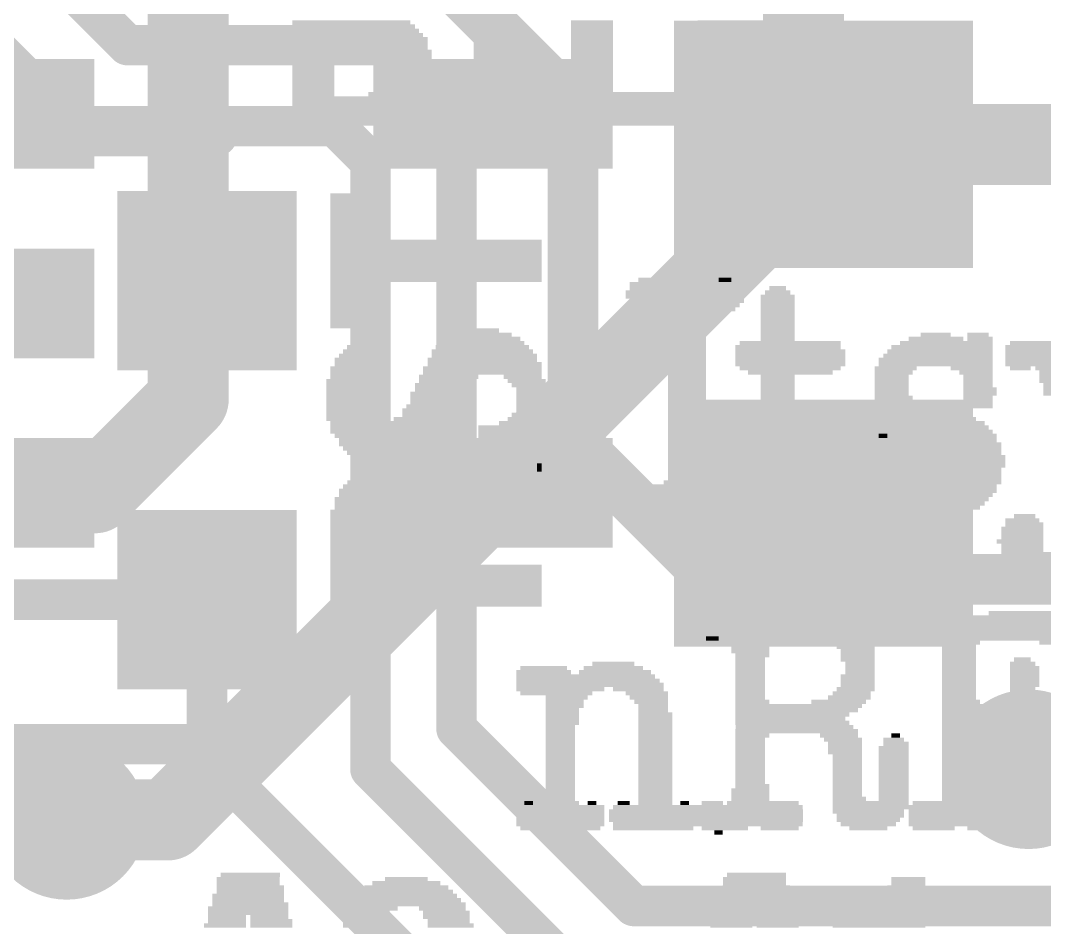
# Model space of a CAD drawing. Extents: x -6 to 40.4, y -4.9 to 21.7.
# Drawn here: x 10.06 to 15.19, y 3.14 to 7.69 of the extents above; entities that cross this region are included whole.
import ezdxf

# ---------------------------------------------------------------- set-up
doc = ezdxf.new("R2010")
doc.units = 0
for name, color, linetype in [('1', 12, 'CONTINUOUS'), ('16', 5, 'CONTINUOUS'), ('18', 110, 'CONTINUOUS'), ('200', 132, 'CONTINUOUS'), ('21', 40, 'CONTINUOUS')]:
    doc.layers.add(name, color=color, linetype=linetype)

# ---------------------------------------------------------------- blocks, each defined once
blk = doc.blocks.new('RECT')
blk.add_solid([(-0.5, -0.5), (0.5, -0.5), (-0.5, 0.5), (0.5, 0.5)])
blk = doc.blocks.new('ROUNDV')
at = {"const_width": 0.5}
blk.add_lwpolyline([(0, -0.25, 1), (0, 0.25, 1), (0, -0.25)], format="xyb", dxfattribs=at)

msp = doc.modelspace()

# ---------------------------------------------------------------- linework, layer by layer
at = {"layer": '1'}
for points, const_width in [([(10.3242, 7.1628), (9.2955, 8.1915)], 0.2032), ([(12.827, 7.2644), (12.0904, 8.001)], 0.254), ([(10.5918, 7.5692), (10.16, 8.001)], 0.2032), ([(11.8865, 7.5692), (10.5918, 7.5692)], 0.2032), ([(11.8865, 7.5692), (12.2428, 7.2129)], 0.2032), ([(12.827, 7.2644), (12.827, 5.588)], 0.254), ([(12.2428, 7.2129), (12.2428, 4.1402)], 0.2032), ([(11.6332, 7.1628), (10.3242, 7.1628)], 0.2032), ([(11.811, 6.985), (11.6332, 7.1628)], 0.2032), ([(11.811, 6.985), (11.811, 3.937)], 0.2032), ([(13.525, 4.89), (12.827, 5.588)], 0.254), ([(20.536, 4.89), (13.525, 4.89)], 0.254), ([(6.8908, 4.788), (10.9908, 4.788)], 0.2032), ([(10.9908, 4.788), (10.9908, 3.9952)], 0.2032), ([(13.1318, 3.2512), (12.2428, 4.1402)], 0.2032), ([(10.9908, 3.9952), (12.573, 2.413)], 0.2032), ([(11.811, 3.937), (12.9032, 2.8448)], 0.2032), ([(10.287, 3.683), (7.6454, 3.683)], 0.4064), ([(20.8823, 3.2512), (13.1318, 3.2512)], 0.2032)]:
    msp.add_lwpolyline(points, dxfattribs=dict(at, const_width=const_width))
for points, const_width in [([(10.5918, 7.62, 1), (10.5918, 7.5184)], 0.1016), ([(10.5559, 7.5333, 1), (10.6277, 7.6051)], 0.1016), ([(11.9224, 7.6051, 1), (11.8505, 7.5333)], 0.1016), ([(11.8865, 7.5184, 1), (11.8865, 7.62)], 0.1016), ([(12.8905, 7.2644, 1), (12.7635, 7.2644)], 0.127), ([(12.7821, 7.2195, 1), (12.8719, 7.3093)], 0.127), ([(12.2936, 7.2129, 1), (12.192, 7.2129)], 0.1016), ([(12.2069, 7.1769, 1), (12.2787, 7.2488)], 0.1016), ([(10.3242, 7.2136, 1), (10.3242, 7.112)], 0.1016), ([(10.2883, 7.1269, 1), (10.3601, 7.1987)], 0.1016), ([(11.6691, 7.1987, 1), (11.5973, 7.1269)], 0.1016), ([(11.6332, 7.112, 1), (11.6332, 7.2136)], 0.1016), ([(11.8618, 6.985, 1), (11.7602, 6.985)], 0.1016), ([(11.7751, 6.9491, 1), (11.8469, 7.0209)], 0.1016), ([(12.8719, 5.6329, 1), (12.7821, 5.5431)], 0.127), ([(12.7635, 5.588, 1), (12.8905, 5.588)], 0.127), ([(13.525, 4.9535, 1), (13.525, 4.8265)], 0.127), ([(13.4801, 4.8451, 1), (13.5699, 4.9349)], 0.127), ([(11.0416, 4.788, 1), (10.94, 4.788)], 0.1016), ([(10.9908, 4.7372, 1), (10.9908, 4.8388)], 0.1016), ([(12.2787, 4.1761, 1), (12.2069, 4.1043)], 0.1016), ([(12.192, 4.1402, 1), (12.2936, 4.1402)], 0.1016), ([(11.0267, 4.0311, 1), (10.9549, 3.9593)], 0.1016), ([(10.94, 3.9952, 1), (11.0416, 3.9952)], 0.1016), ([(11.8469, 3.9729, 1), (11.7751, 3.9011)], 0.1016), ([(11.7602, 3.937, 1), (11.8618, 3.937)], 0.1016), ([(10.287, 3.5814, 1), (10.287, 3.7846)], 0.2032), ([(13.1318, 3.302, 1), (13.1318, 3.2004)], 0.1016), ([(13.0959, 3.2153, 1), (13.1677, 3.2871)], 0.1016)]:
    msp.add_lwpolyline(points, format="xyb", dxfattribs=dict(at, const_width=const_width))
at = {"layer": '16'}
for points, const_width in [([(13.9827, 10.8585), (13.9827, 7.173)], 0.4064), ([(10.8966, 5.7912), (10.8966, 8.4497)], 0.4064), ([(14.0843, 7.0714), (13.9827, 7.173)], 0.254), ([(15.9385, 7.0714), (14.0843, 7.0714)], 0.4064), ([(14.0843, 7.0714), (14.0843, 6.9828)], 0.254), ([(14.0843, 6.9828), (12.4253, 5.3238)], 0.4064), ([(10.4292, 5.3238), (10.8966, 5.7912)], 0.4064), ([(9.8251, 5.3238), (10.4292, 5.3238)], 0.4064), ([(12.4218, 5.3098), (10.795, 3.683)], 0.4064), ([(12.4253, 5.3238), (12.4218, 5.3098)], 0.254), ([(10.795, 3.683), (10.287, 3.683)], 0.4064)]:
    msp.add_lwpolyline(points, dxfattribs=dict(at, const_width=const_width))
for points, const_width in [([(14.0276, 7.2179, 1), (13.9378, 7.1281)], 0.127), ([(13.8811, 7.173, 1), (14.0843, 7.173)], 0.2032), ([(14.0843, 7.173, 1), (14.0843, 6.9698)], 0.2032), ([(14.1478, 7.0714, 1), (14.0208, 7.0714)], 0.127), ([(14.1561, 6.911, 1), (14.0125, 7.0546)], 0.2032), ([(14.0394, 7.0265, 1), (14.1292, 7.1163)], 0.127), ([(14.0208, 6.9828, 1), (14.1478, 6.9828)], 0.127), ([(10.9684, 5.7194, 1), (10.8248, 5.863)], 0.2032), ([(10.795, 5.7912, 1), (10.9982, 5.7912)], 0.2032), ([(10.3574, 5.3956, 1), (10.501, 5.252)], 0.2032), ([(10.4292, 5.2222, 1), (10.4292, 5.4254)], 0.2032), ([(12.3535, 5.3956, 1), (12.4971, 5.252)], 0.2032), ([(12.4937, 5.238, 1), (12.35, 5.3817)], 0.2032), ([(12.4869, 5.3085, 1), (12.3637, 5.3391)], 0.127), ([(12.3602, 5.3251, 1), (12.4835, 5.2946)], 0.127), ([(10.287, 3.7846, 1), (10.287, 3.5814)], 0.2032), ([(10.7232, 3.7548, 1), (10.8668, 3.6112)], 0.2032), ([(10.795, 3.5814, 1), (10.795, 3.7846)], 0.2032)]:
    msp.add_lwpolyline(points, format="xyb", dxfattribs=dict(at, const_width=const_width))
at = {"layer": '21', "const_width": 0.2032}
for points in [[(6.8408, 7.1134), (11.0408, 7.1134)], [(11.0408, 4.0626), (6.8408, 4.0626)]]:
    msp.add_lwpolyline(points, dxfattribs=at)
at = {"layer": '21', "const_width": 0.1016}
for points in [[(11.0408, 7.0626, 1), (11.0408, 7.1642)], [(11.0408, 4.0118, 1), (11.0408, 4.1134)]]:
    msp.add_lwpolyline(points, format="xyb", dxfattribs=at)

# ---------------------------------------------------------------- block references
at = {"layer": '1', "xscale": 0.9, "yscale": 0.9}
for p in [(10.9908, 6.388), (10.9908, 4.788)]:
    msp.add_blockref('RECT', p, dxfattribs=at)
at = {"layer": '16', "rotation": 90}
for p, xscale, yscale in [((14.0843, 7.0714), 1.24, 1.5), ((9.8251, 7.2238), 0.55, 1.2), ((12.4253, 7.2238), 0.55, 1.2), ((9.8251, 6.2738), 0.55, 1.2), ((14.0843, 5.1714), 1.24, 1.5), ((9.8251, 5.3238), 0.55, 1.2), ((12.4253, 5.3238), 0.55, 1.2)]:
    msp.add_blockref('RECT', p, dxfattribs=dict(at, xscale=xscale, yscale=yscale))
at = {"layer": '18', "xscale": 0.8001, "yscale": 0.8001}
for p in [(15.113, 3.937), (15.113, 3.937), (10.287, 3.683), (10.287, 3.683)]:
    msp.add_blockref('ROUNDV', p, dxfattribs=at)
at = {"layer": '200'}
for p, xscale, yscale in [((11.7157, 7.6835), 0.5918, 0.0213), ((11.7272, 7.6623), 0.6147, 0.0211), ((12.4358, 7.6835), 0.2134, 0.0213), ((12.4358, 7.6623), 0.2134, 0.0211), ((12.9223, 7.6835), 0.2108, 0.0213), ((12.9223, 7.6623), 0.2108, 0.0211), ((13.7376, 7.6835), 0.5715, 0.0213), ((13.7376, 7.6623), 0.5715, 0.0211), ((11.7373, 7.6412), 0.635, 0.0211), ((11.5252, 7.62), 0.2108, 0.0213), ((11.5252, 7.5988), 0.2108, 0.0211), ((11.938, 7.62), 0.2743, 0.0213), ((11.971, 7.5988), 0.254, 0.0211), ((12.4358, 7.6412), 0.2134, 0.0211), ((12.4358, 7.62), 0.2134, 0.0213), ((12.4358, 7.5988), 0.2134, 0.0211), ((12.9223, 7.6412), 0.2108, 0.0211), ((12.9223, 7.62), 0.2108, 0.0213), ((12.9223, 7.5988), 0.2108, 0.0211), ((13.5572, 7.62), 0.2108, 0.0213), ((13.5572, 7.5988), 0.2108, 0.0211), ((13.7376, 7.6412), 0.5715, 0.0211), ((11.5252, 7.5777), 0.2108, 0.0211), ((11.5252, 7.5565), 0.2108, 0.0213), ((11.9812, 7.5777), 0.2337, 0.0211), ((11.9812, 7.5565), 0.2337, 0.0213), ((12.4358, 7.5777), 0.2134, 0.0211), ((12.4358, 7.5565), 0.2134, 0.0213), ((12.9223, 7.5777), 0.2108, 0.0211), ((12.9223, 7.5565), 0.2108, 0.0213), ((13.5572, 7.5777), 0.2108, 0.0211), ((13.5572, 7.5565), 0.2108, 0.0213), ((11.5252, 7.5353), 0.2108, 0.0211), ((11.5252, 7.5142), 0.2108, 0.0211), ((11.5252, 7.493), 0.2108, 0.0213), ((12.0015, 7.5353), 0.2337, 0.0211), ((12.0015, 7.5142), 0.2337, 0.0211), ((12.0015, 7.493), 0.2337, 0.0213), ((12.4358, 7.5353), 0.2134, 0.0211), ((12.4358, 7.5142), 0.2134, 0.0211), ((12.4358, 7.493), 0.2134, 0.0213), ((12.9223, 7.5353), 0.2108, 0.0211), ((12.9223, 7.5142), 0.2108, 0.0211), ((12.9223, 7.493), 0.2108, 0.0213), ((13.5572, 7.5353), 0.2108, 0.0211), ((13.5572, 7.5142), 0.2108, 0.0211), ((13.5572, 7.493), 0.2108, 0.0213), ((11.5252, 7.4718), 0.2108, 0.0211), ((11.5252, 7.4507), 0.2108, 0.0211), ((12.0015, 7.4718), 0.2337, 0.0211), ((12.0015, 7.4507), 0.2337, 0.0211), ((12.4358, 7.4718), 0.2134, 0.0211), ((12.4358, 7.4507), 0.2134, 0.0211), ((12.9223, 7.4718), 0.2108, 0.0211), ((12.9223, 7.4507), 0.2108, 0.0211), ((13.5572, 7.4718), 0.2108, 0.0211), ((13.5572, 7.4507), 0.2108, 0.0211), ((11.5252, 7.4295), 0.2108, 0.0213), ((11.5252, 7.4083), 0.2108, 0.0211), ((12.0015, 7.4295), 0.2337, 0.0213), ((12.0015, 7.4083), 0.2337, 0.0211), ((12.4358, 7.4295), 0.2134, 0.0213), ((12.4358, 7.4083), 0.2134, 0.0211), ((12.9223, 7.4295), 0.2108, 0.0213), ((12.9223, 7.4083), 0.2108, 0.0211), ((13.5572, 7.4295), 0.2108, 0.0213), ((13.5572, 7.4083), 0.2108, 0.0211), ((11.5252, 7.3872), 0.2108, 0.0211), ((11.5252, 7.366), 0.2108, 0.0213), ((11.5252, 7.3448), 0.2108, 0.0211), ((11.971, 7.3448), 0.254, 0.0211), ((11.9913, 7.3872), 0.254, 0.0211), ((11.9812, 7.366), 0.2337, 0.0213), ((12.4358, 7.3872), 0.2134, 0.0211), ((12.4358, 7.366), 0.2134, 0.0213), ((12.4358, 7.3448), 0.2134, 0.0211), ((12.9223, 7.3872), 0.2108, 0.0211), ((12.9223, 7.366), 0.2108, 0.0213), ((12.9223, 7.3448), 0.2108, 0.0211), ((13.5572, 7.3872), 0.2108, 0.0211), ((13.5572, 7.366), 0.2108, 0.0213), ((13.5572, 7.3448), 0.2108, 0.0211), ((11.5252, 7.3237), 0.2108, 0.0211), ((11.7475, 7.3025), 0.6553, 0.0213), ((11.9494, 7.3237), 0.2972, 0.0211), ((12.4358, 7.3237), 0.2134, 0.0211), ((12.4358, 7.3025), 0.2134, 0.0213), ((13.1128, 7.3237), 0.5918, 0.0211), ((13.1128, 7.3025), 0.5918, 0.0213), ((13.7592, 7.3237), 0.6147, 0.0211), ((13.7592, 7.3025), 0.6147, 0.0213), ((11.7373, 7.2602), 0.635, 0.0211), ((11.7475, 7.2813), 0.6553, 0.0211), ((11.7272, 7.239), 0.6147, 0.0213), ((12.4358, 7.2813), 0.2134, 0.0211), ((12.4358, 7.2602), 0.2134, 0.0211), ((12.4358, 7.239), 0.2134, 0.0213), ((13.1128, 7.2813), 0.5918, 0.0211), ((13.1128, 7.2602), 0.5918, 0.0211), ((13.1128, 7.239), 0.5918, 0.0213), ((13.7592, 7.2813), 0.6147, 0.0211), ((13.7592, 7.2602), 0.6147, 0.0211), ((13.7592, 7.239), 0.6147, 0.0213), ((11.684, 7.1967), 0.5283, 0.0211), ((11.7056, 7.2178), 0.5715, 0.0211), ((12.4358, 7.2178), 0.2134, 0.0211), ((12.4358, 7.1967), 0.2134, 0.0211), ((13.1128, 7.2178), 0.5918, 0.0211), ((13.1128, 7.1967), 0.5918, 0.0211), ((13.7592, 7.2178), 0.6147, 0.0211), ((13.7592, 7.1967), 0.6147, 0.0211), ((11.6523, 7.1755), 0.4648, 0.0213), ((12.4358, 7.1755), 0.2134, 0.0213), ((13.1128, 7.1755), 0.5918, 0.0213), ((13.7592, 7.1755), 0.6147, 0.0213), ((11.6954, 6.8157), 0.1702, 0.0211), ((11.6954, 6.7945), 0.1702, 0.0213), ((11.6954, 6.7733), 0.1702, 0.0211), ((11.6954, 6.7522), 0.1702, 0.0211), ((11.6954, 6.731), 0.1702, 0.0213), ((11.6954, 6.7098), 0.1702, 0.0211), ((11.6954, 6.6887), 0.1702, 0.0211), ((11.6954, 6.6675), 0.1702, 0.0213), ((11.6954, 6.6463), 0.1702, 0.0211), ((11.6954, 6.6252), 0.1702, 0.0211), ((11.6954, 6.604), 0.1702, 0.0213), ((12.1399, 6.5828), 1.0592, 0.0211), ((12.1399, 6.5617), 1.0592, 0.0211), ((12.1399, 6.5405), 1.0592, 0.0213), ((12.1399, 6.5193), 1.0592, 0.0211), ((12.1399, 6.4982), 1.0592, 0.0211), ((12.1399, 6.477), 1.0592, 0.0213), ((12.1399, 6.4558), 1.0592, 0.0211), ((12.1399, 6.4347), 1.0592, 0.0211), ((12.1399, 6.4135), 1.0592, 0.0213), ((12.1399, 6.3923), 1.0592, 0.0211), ((11.6954, 6.3712), 0.1702, 0.0211), ((13.3871, 6.3712), 0.5512, 0.0211), ((13.1966, 6.3923), 0.0838, 0.0211), ((13.5903, 6.3923), 0.0635, 0.0211), ((11.6954, 6.35), 0.1702, 0.0213), ((11.6954, 6.3288), 0.1702, 0.0211), ((13.3883, 6.3288), 0.5944, 0.0211), ((13.3985, 6.35), 0.574, 0.0213), ((13.8532, 6.3288), 0.127, 0.0211), ((13.8544, 6.35), 0.0838, 0.0213), ((11.6954, 6.3077), 0.1702, 0.0211), ((11.6954, 6.2865), 0.1702, 0.0213), ((11.6954, 6.2653), 0.1702, 0.0211), ((13.3883, 6.3077), 0.5944, 0.0211), ((13.3985, 6.2865), 0.574, 0.0213), ((13.3871, 6.2653), 0.5512, 0.0211), ((13.8544, 6.3077), 0.1702, 0.0211), ((13.8544, 6.2865), 0.1702, 0.0213), ((13.8544, 6.2653), 0.1702, 0.0211), ((11.6954, 6.2442), 0.1702, 0.0211), ((11.6954, 6.223), 0.1702, 0.0213), ((13.3883, 6.2442), 0.508, 0.0211), ((13.3883, 6.223), 0.2134, 0.0213), ((13.8544, 6.2442), 0.1702, 0.0211), ((13.8544, 6.223), 0.1702, 0.0213), ((11.6954, 6.2018), 0.1702, 0.0211), ((11.6954, 6.1807), 0.1702, 0.0211), ((11.6954, 6.1595), 0.1702, 0.0213), ((13.3998, 6.2018), 0.1905, 0.0211), ((13.3998, 6.1807), 0.1905, 0.0211), ((13.3998, 6.1595), 0.1905, 0.0213), ((13.8544, 6.2018), 0.1702, 0.0211), ((13.8544, 6.1807), 0.1702, 0.0211), ((13.8544, 6.1595), 0.1702, 0.0213), ((12.3609, 6.1172), 0.3175, 0.0211), ((12.3609, 6.1383), 0.1905, 0.0211), ((13.3998, 6.1383), 0.1905, 0.0211), ((13.3998, 6.1172), 0.1905, 0.0211), ((13.8544, 6.1383), 0.1702, 0.0211), ((13.8544, 6.1172), 0.1702, 0.0211), ((14.6469, 6.1172), 0.1499, 0.0211), ((14.859, 6.1172), 0.1067, 0.0211), ((11.7894, 6.0537), 0.1905, 0.0211), ((11.8008, 6.0748), 0.1676, 0.0211), ((11.8326, 6.096), 0.1041, 0.0213), ((12.3723, 6.0537), 0.4674, 0.0211), ((12.3723, 6.0748), 0.4216, 0.0211), ((12.3723, 6.096), 0.381, 0.0213), ((13.3998, 6.096), 0.1905, 0.0213), ((13.3998, 6.0748), 0.1905, 0.0211), ((13.3998, 6.0537), 0.1905, 0.0211), ((13.9065, 6.0537), 0.5283, 0.0211), ((13.9167, 6.0748), 0.508, 0.0211), ((13.8544, 6.096), 0.1702, 0.0213), ((14.6787, 6.0537), 0.508, 0.0211), ((14.7003, 6.0748), 0.4648, 0.0211), ((14.6482, 6.096), 0.2743, 0.0213), ((14.8692, 6.096), 0.127, 0.0213), ((15.24, 6.0537), 0.4877, 0.0211), ((15.2413, 6.0748), 0.4445, 0.0211), ((11.7691, 6.0113), 0.2311, 0.0211), ((11.7793, 6.0325), 0.2108, 0.0213), ((12.3723, 6.0325), 0.508, 0.0213), ((12.3825, 6.0113), 0.5283, 0.0211), ((13.3998, 6.0325), 0.1905, 0.0213), ((13.3998, 6.0113), 0.1905, 0.0211), ((13.9179, 6.0325), 0.5512, 0.0213), ((13.9179, 6.0113), 0.5512, 0.0211), ((14.6583, 6.0113), 0.5486, 0.0211), ((14.6685, 6.0325), 0.5283, 0.0213), ((15.24, 6.0325), 0.4877, 0.0213), ((15.24, 6.0113), 0.4877, 0.0211), ((11.7577, 5.9902), 0.254, 0.0211), ((11.7577, 5.969), 0.254, 0.0213), ((12.3723, 5.9902), 0.5486, 0.0211), ((12.3838, 5.969), 0.5715, 0.0213), ((13.3998, 5.9902), 0.1905, 0.0211), ((13.3998, 5.969), 0.1905, 0.0213), ((13.9179, 5.9902), 0.5512, 0.0211), ((13.9179, 5.969), 0.5512, 0.0213), ((14.6469, 5.9902), 0.5715, 0.0211), ((14.6469, 5.969), 0.5715, 0.0213), ((15.24, 5.9902), 0.4877, 0.0211), ((15.24, 5.969), 0.4877, 0.0213), ((11.7475, 5.9478), 0.2743, 0.0211), ((11.7475, 5.9267), 0.2743, 0.0211), ((11.7475, 5.9055), 0.2743, 0.0213), ((12.2034, 5.9055), 0.2972, 0.0213), ((12.3723, 5.9478), 0.5944, 0.0211), ((12.3723, 5.9267), 0.5944, 0.0211), ((12.5743, 5.9055), 0.1905, 0.0213), ((13.3998, 5.9478), 0.1905, 0.0211), ((13.3998, 5.9267), 0.1905, 0.0211), ((13.3998, 5.9055), 0.1905, 0.0213), ((13.9167, 5.9478), 0.508, 0.0211), ((13.9179, 5.9267), 0.4242, 0.0211), ((13.8544, 5.9055), 0.1702, 0.0213), ((14.4361, 5.9267), 0.1905, 0.0211), ((14.4259, 5.9055), 0.1702, 0.0213), ((14.4463, 5.9478), 0.2108, 0.0211), ((14.8273, 5.9478), 0.2108, 0.0211), ((14.8488, 5.9267), 0.1676, 0.0211), ((14.859, 5.9055), 0.1473, 0.0213), ((15.0711, 5.9478), 0.1041, 0.0211), ((15.2933, 5.9478), 0.2946, 0.0211), ((15.2616, 5.9267), 0.1905, 0.0211), ((15.2616, 5.9055), 0.1905, 0.0213), ((11.6954, 5.8843), 0.2108, 0.0211), ((11.6738, 5.8632), 0.1676, 0.0211), ((12.1615, 5.8632), 0.254, 0.0211), ((12.1818, 5.8843), 0.254, 0.0211), ((12.5946, 5.8843), 0.1905, 0.0211), ((12.6048, 5.8632), 0.1702, 0.0211), ((13.3998, 5.8843), 0.1905, 0.0211), ((13.3998, 5.8632), 0.1905, 0.0211), ((13.8544, 5.8843), 0.1702, 0.0211), ((13.8544, 5.8632), 0.1702, 0.0211), ((14.4259, 5.8843), 0.1702, 0.0211), ((14.4259, 5.8632), 0.1702, 0.0211), ((14.859, 5.8843), 0.1473, 0.0211), ((14.859, 5.8632), 0.1473, 0.0211), ((15.2616, 5.8843), 0.1905, 0.0211), ((15.2819, 5.8632), 0.1905, 0.0211), ((11.6738, 5.842), 0.1676, 0.0213), ((11.6637, 5.8208), 0.1473, 0.0211), ((11.6637, 5.7997), 0.1473, 0.0211), ((12.1387, 5.8208), 0.254, 0.0211), ((12.1285, 5.7997), 0.2337, 0.0211), ((12.1501, 5.842), 0.2311, 0.0213), ((12.6162, 5.842), 0.1473, 0.0213), ((12.6162, 5.8208), 0.1473, 0.0211), ((12.6162, 5.7997), 0.1473, 0.0211), ((13.3998, 5.842), 0.1905, 0.0213), ((13.3998, 5.8208), 0.1905, 0.0211), ((13.3998, 5.7997), 0.1905, 0.0211), ((13.8544, 5.842), 0.1702, 0.0213), ((13.8544, 5.8208), 0.1702, 0.0211), ((13.8544, 5.7997), 0.1702, 0.0211), ((14.4259, 5.842), 0.1702, 0.0213), ((14.4259, 5.8208), 0.1702, 0.0211), ((14.4361, 5.7997), 0.1905, 0.0211), ((14.859, 5.7997), 0.1473, 0.0211), ((14.8692, 5.842), 0.1676, 0.0213), ((14.8692, 5.8208), 0.1676, 0.0211), ((15.2819, 5.842), 0.1905, 0.0213), ((15.2819, 5.8208), 0.1905, 0.0211), ((11.6637, 5.7785), 0.1473, 0.0213), ((11.6637, 5.7573), 0.1473, 0.0211), ((12.1183, 5.7573), 0.254, 0.0211), ((12.1285, 5.7785), 0.2337, 0.0213), ((12.6162, 5.7785), 0.1473, 0.0213), ((12.6162, 5.7573), 0.1473, 0.0211), ((13.3998, 5.7785), 0.1905, 0.0213), ((13.3998, 5.7573), 0.1905, 0.0211), ((13.8544, 5.7785), 0.1702, 0.0213), ((13.8544, 5.7573), 0.1702, 0.0211), ((14.4678, 5.7573), 0.254, 0.0211), ((14.4463, 5.7785), 0.2108, 0.0213), ((14.8692, 5.7785), 0.127, 0.0213), ((14.8692, 5.7573), 0.127, 0.0211), ((11.6738, 5.7362), 0.1676, 0.0211), ((11.6738, 5.715), 0.1676, 0.0213), ((11.6954, 5.6938), 0.2108, 0.0211), ((12.065, 5.6938), 0.2743, 0.0211), ((12.098, 5.7362), 0.254, 0.0211), ((12.098, 5.715), 0.254, 0.0213), ((12.5946, 5.6938), 0.1905, 0.0211), ((12.6048, 5.715), 0.1702, 0.0213), ((12.6162, 5.7362), 0.1473, 0.0211), ((13.3998, 5.7362), 0.1905, 0.0211), ((13.3998, 5.715), 0.1905, 0.0213), ((13.3998, 5.6938), 0.1905, 0.0211), ((13.8544, 5.7362), 0.1702, 0.0211), ((13.8544, 5.715), 0.1702, 0.0213), ((13.8544, 5.6938), 0.1702, 0.0211), ((14.5313, 5.7362), 0.381, 0.0211), ((14.5834, 5.715), 0.4445, 0.0213), ((14.605, 5.6938), 0.4877, 0.0211), ((11.9063, 5.6727), 0.5918, 0.0211), ((11.9063, 5.6515), 0.5918, 0.0213), ((12.5108, 5.6515), 0.3175, 0.0213), ((12.573, 5.6727), 0.2337, 0.0211), ((13.3998, 5.6727), 0.1905, 0.0211), ((13.3998, 5.6515), 0.1905, 0.0213), ((13.8544, 5.6727), 0.1702, 0.0211), ((13.8544, 5.6515), 0.1702, 0.0213), ((14.1821, 5.6515), 0.1041, 0.0213), ((14.638, 5.6727), 0.508, 0.0211), ((14.6685, 5.6515), 0.4877, 0.0213), ((11.8961, 5.6303), 0.5715, 0.0211), ((11.8961, 5.6092), 0.5309, 0.0211), ((12.5108, 5.6303), 0.3175, 0.0211), ((12.5108, 5.6092), 0.3175, 0.0211), ((13.3998, 5.6303), 0.1905, 0.0211), ((13.3998, 5.6092), 0.1905, 0.0211), ((13.8544, 5.6303), 0.1702, 0.0211), ((13.8544, 5.6092), 0.1702, 0.0211), ((14.1821, 5.6303), 0.1499, 0.0211), ((14.1821, 5.6092), 0.1499, 0.0211), ((14.3828, 5.6092), 0.0432, 0.0211), ((14.6901, 5.6303), 0.4851, 0.0211), ((14.732, 5.6092), 0.442, 0.0211), ((11.9075, 5.588), 0.508, 0.0213), ((11.8961, 5.5668), 0.4851, 0.0211), ((11.8961, 5.5457), 0.4445, 0.0211), ((12.4993, 5.588), 0.2946, 0.0213), ((12.4993, 5.5668), 0.2946, 0.0211), ((12.4892, 5.5457), 0.2743, 0.0211), ((13.3998, 5.588), 0.1905, 0.0213), ((13.3998, 5.5668), 0.1905, 0.0211), ((13.3998, 5.5457), 0.1905, 0.0211), ((13.8544, 5.588), 0.1702, 0.0213), ((13.8544, 5.5668), 0.1702, 0.0211), ((13.8544, 5.5457), 0.1702, 0.0211), ((14.1821, 5.588), 0.1499, 0.0213), ((14.1821, 5.5668), 0.1499, 0.0211), ((14.1821, 5.5457), 0.1499, 0.0211), ((14.3726, 5.5457), 0.1499, 0.0211), ((14.384, 5.588), 0.127, 0.0213), ((14.384, 5.5668), 0.127, 0.0211), ((14.7841, 5.588), 0.3378, 0.0213), ((14.8488, 5.5668), 0.254, 0.0211), ((14.8806, 5.5457), 0.1905, 0.0211), ((11.8961, 5.5245), 0.4039, 0.0213), ((11.8961, 5.5033), 0.3175, 0.0211), ((12.479, 5.5245), 0.254, 0.0213), ((12.4676, 5.5033), 0.2311, 0.0211), ((13.3998, 5.5245), 0.1905, 0.0213), ((13.3998, 5.5033), 0.1905, 0.0211), ((13.8544, 5.5245), 0.1702, 0.0213), ((13.8544, 5.5033), 0.1702, 0.0211), ((14.1821, 5.5245), 0.1499, 0.0213), ((14.1821, 5.5033), 0.1499, 0.0211), ((14.3726, 5.5245), 0.1499, 0.0213), ((14.3726, 5.5033), 0.1499, 0.0211), ((14.9009, 5.5033), 0.1905, 0.0211), ((14.8908, 5.5245), 0.1702, 0.0213), ((11.8961, 5.4822), 0.1905, 0.0211), ((12.4473, 5.4822), 0.1905, 0.0211), ((12.4257, 5.461), 0.1473, 0.0213), ((12.6581, 5.461), 0.0229, 0.0213), ((12.6581, 5.4398), 0.0229, 0.0211), ((13.3998, 5.4822), 0.1905, 0.0211), ((13.3998, 5.461), 0.1905, 0.0213), ((13.3998, 5.4398), 0.1905, 0.0211), ((13.8544, 5.4822), 0.1702, 0.0211), ((13.8544, 5.461), 0.1702, 0.0213), ((13.8544, 5.4398), 0.1702, 0.0211), ((14.1821, 5.4822), 0.1499, 0.0211), ((14.1821, 5.461), 0.1499, 0.0213), ((14.1821, 5.4398), 0.1499, 0.0211), ((14.3942, 5.4822), 0.1473, 0.0211), ((14.3942, 5.461), 0.1473, 0.0213), ((14.3942, 5.4398), 0.1473, 0.0211), ((14.9009, 5.4822), 0.1905, 0.0211), ((14.9009, 5.461), 0.1905, 0.0213), ((14.8908, 5.4398), 0.1702, 0.0211), ((11.8859, 5.3975), 0.2972, 0.0213), ((11.8758, 5.4187), 0.1905, 0.0211), ((12.4676, 5.3975), 0.4039, 0.0213), ((12.6162, 5.4187), 0.1067, 0.0211), ((13.3998, 5.4187), 0.1905, 0.0211), ((13.3998, 5.3975), 0.1905, 0.0213), ((13.8544, 5.4187), 0.1702, 0.0211), ((13.8646, 5.3975), 0.1905, 0.0213), ((14.1719, 5.4187), 0.1702, 0.0211), ((14.1719, 5.3975), 0.1702, 0.0213), ((14.4043, 5.4187), 0.1676, 0.0211), ((14.4158, 5.3975), 0.1905, 0.0213), ((14.8806, 5.3975), 0.1905, 0.0213), ((14.8908, 5.4187), 0.1702, 0.0211), ((11.8859, 5.334), 0.4648, 0.0213), ((11.8859, 5.3552), 0.4242, 0.0211), ((11.8847, 5.3763), 0.381, 0.0211), ((12.4257, 5.334), 0.4877, 0.0213), ((12.4358, 5.3552), 0.4674, 0.0211), ((12.4473, 5.3763), 0.4445, 0.0211), ((13.3985, 5.334), 0.574, 0.0213), ((13.3985, 5.3552), 0.5283, 0.0211), ((13.3985, 5.3763), 0.2337, 0.0211), ((13.8963, 5.3552), 0.2134, 0.0211), ((14.0119, 5.334), 0.4445, 0.0213), ((13.8748, 5.3763), 0.1702, 0.0211), ((14.1389, 5.3552), 0.1905, 0.0211), ((14.1618, 5.3763), 0.1905, 0.0211), ((14.4259, 5.3763), 0.2108, 0.0211), ((14.6368, 5.334), 0.6325, 0.0213), ((14.4577, 5.3552), 0.2743, 0.0211), ((14.8374, 5.3552), 0.2311, 0.0211), ((14.8704, 5.3763), 0.2108, 0.0211), ((11.8847, 5.2917), 0.508, 0.0211), ((11.8859, 5.3128), 0.4648, 0.0211), ((12.4155, 5.3128), 0.508, 0.0211), ((12.4155, 5.2917), 0.508, 0.0211), ((13.3883, 5.2917), 0.5944, 0.0211), ((13.3985, 5.3128), 0.574, 0.0211), ((14.0132, 5.3128), 0.4013, 0.0211), ((14.0132, 5.2917), 0.4013, 0.0211), ((14.6266, 5.3128), 0.6121, 0.0211), ((14.6164, 5.2917), 0.5918, 0.0211), ((11.8847, 5.2705), 0.508, 0.0213), ((11.8847, 5.2493), 0.508, 0.0211), ((12.4155, 5.2705), 0.508, 0.0213), ((12.4155, 5.2493), 0.508, 0.0211), ((13.3985, 5.2705), 0.574, 0.0213), ((13.3985, 5.2493), 0.574, 0.0211), ((14.0132, 5.2705), 0.3607, 0.0213), ((14.0119, 5.2493), 0.3175, 0.0211), ((14.5948, 5.2705), 0.5944, 0.0213), ((14.5834, 5.2493), 0.5715, 0.0211), ((12.1399, 5.2282), 1.0592, 0.0211), ((12.1082, 5.207), 0.9957, 0.0213), ((11.7272, 5.1858), 0.2337, 0.0211), ((12.1399, 5.1858), 0.2972, 0.0211), ((13.2296, 5.2282), 0.1905, 0.0211), ((13.5572, 5.2282), 0.2108, 0.0211), ((14.0132, 5.2282), 0.2743, 0.0211), ((14.0018, 5.207), 0.1702, 0.0213), ((14.3942, 5.2282), 0.1473, 0.0211), ((14.384, 5.207), 0.127, 0.0213), ((14.3828, 5.1858), 0.0838, 0.0211), ((14.6571, 5.2282), 0.3378, 0.0211), ((14.6685, 5.207), 0.2337, 0.0213), ((15.0813, 5.1858), 0.1702, 0.0211), ((15.0927, 5.207), 0.1067, 0.0213), ((11.6954, 5.1435), 0.1702, 0.0213), ((11.7056, 5.1647), 0.1905, 0.0211), ((12.1501, 5.1647), 0.2311, 0.0211), ((12.1501, 5.1435), 0.1905, 0.0213), ((15.0813, 5.1435), 0.2108, 0.0213), ((15.0914, 5.1647), 0.1905, 0.0211), ((11.6954, 5.1223), 0.1702, 0.0211), ((11.684, 5.1012), 0.1473, 0.0211), ((11.684, 5.08), 0.1473, 0.0213), ((12.1399, 5.1223), 0.1702, 0.0211), ((12.1501, 5.1012), 0.1499, 0.0211), ((12.1501, 5.08), 0.1499, 0.0213), ((15.0698, 5.08), 0.2337, 0.0213), ((15.0813, 5.1223), 0.2108, 0.0211), ((15.0813, 5.1012), 0.2108, 0.0211), ((11.684, 5.0588), 0.1473, 0.0211), ((11.684, 5.0377), 0.1473, 0.0211), ((12.1501, 5.0588), 0.1499, 0.0211), ((12.1501, 5.0377), 0.1499, 0.0211), ((15.0813, 5.0588), 0.2108, 0.0211), ((15.0813, 5.0377), 0.2108, 0.0211), ((11.684, 5.0165), 0.1473, 0.0213), ((11.684, 4.9953), 0.1473, 0.0211), ((11.684, 4.9742), 0.1473, 0.0211), ((12.1501, 5.0165), 0.1499, 0.0213), ((12.1501, 4.9953), 0.1499, 0.0211), ((12.1501, 4.9742), 0.1499, 0.0211), ((15.2298, 5.0165), 0.508, 0.0213), ((15.2298, 4.9953), 0.4674, 0.0211), ((15.2184, 4.9742), 0.4445, 0.0211), ((12.1399, 4.953), 1.0592, 0.0213), ((12.1399, 4.9318), 1.0592, 0.0211), ((15.2197, 4.953), 0.4013, 0.0213), ((15.2083, 4.9318), 0.3378, 0.0211), ((12.1399, 4.9107), 1.0592, 0.0211), ((12.1399, 4.8895), 1.0592, 0.0213), ((15.2197, 4.9107), 0.2743, 0.0211), ((15.2083, 4.8895), 0.1702, 0.0213), ((12.1399, 4.8683), 1.0592, 0.0211), ((12.1399, 4.8472), 1.0592, 0.0211), ((12.1399, 4.826), 1.0592, 0.0213), ((12.1399, 4.8048), 1.0592, 0.0211), ((12.1399, 4.7837), 1.0592, 0.0211), ((12.1399, 4.7625), 1.0592, 0.0213), ((13.8113, 4.7202), 0.6782, 0.0211), ((14.6482, 4.7202), 0.2337, 0.0211), ((15.1346, 4.7202), 0.4445, 0.0211), ((13.8328, 4.699), 0.762, 0.0213), ((13.8544, 4.6778), 0.8052, 0.0211), ((14.9441, 4.699), 0.8661, 0.0213), ((14.9441, 4.6778), 0.8661, 0.0211), ((13.8646, 4.6567), 0.8255, 0.0211), ((13.8748, 4.6355), 0.8458, 0.0213), ((13.8862, 4.6143), 0.8687, 0.0211), ((14.9441, 4.6567), 0.8661, 0.0211), ((14.9441, 4.6355), 0.8661, 0.0213), ((14.9441, 4.6143), 0.8661, 0.0211), ((13.5268, 4.5932), 0.0635, 0.0211), ((13.7376, 4.5932), 0.2769, 0.0211), ((13.7173, 4.572), 0.1905, 0.0213), ((14.1821, 4.5932), 0.2769, 0.0211), ((14.2138, 4.572), 0.2134, 0.0213), ((14.5732, 4.5932), 0.0838, 0.0211), ((15.0076, 4.5932), 0.7391, 0.0211), ((14.7739, 4.572), 0.1905, 0.0213), ((15.2718, 4.572), 0.2108, 0.0213), ((13.7173, 4.5508), 0.1905, 0.0211), ((13.7173, 4.5297), 0.1905, 0.0211), ((14.2456, 4.5508), 0.1905, 0.0211), ((14.2558, 4.5297), 0.1702, 0.0211), ((14.7637, 4.5508), 0.1702, 0.0211), ((14.7637, 4.5297), 0.1702, 0.0211), ((13.0289, 4.4662), 0.2108, 0.0211), ((13.7274, 4.5085), 0.1702, 0.0213), ((13.716, 4.4873), 0.1473, 0.0211), ((13.716, 4.4662), 0.1473, 0.0211), ((14.2558, 4.5085), 0.1702, 0.0213), ((14.2558, 4.4873), 0.1702, 0.0211), ((14.2672, 4.4662), 0.1473, 0.0211), ((14.7637, 4.5085), 0.1702, 0.0213), ((14.7637, 4.4873), 0.1702, 0.0211), ((14.7637, 4.4662), 0.1702, 0.0211), ((15.0825, 4.4662), 0.127, 0.0211), ((15.0813, 4.4873), 0.0838, 0.0211), ((12.6797, 4.4238), 0.2743, 0.0211), ((12.6797, 4.445), 0.2337, 0.0213), ((13.0378, 4.4238), 0.3607, 0.0211), ((13.0289, 4.445), 0.2972, 0.0213), ((13.716, 4.445), 0.1473, 0.0213), ((13.716, 4.4238), 0.1473, 0.0211), ((14.2672, 4.445), 0.1473, 0.0213), ((14.2672, 4.4238), 0.1473, 0.0211), ((14.7637, 4.445), 0.1702, 0.0213), ((14.7637, 4.4238), 0.1702, 0.0211), ((15.0927, 4.445), 0.1473, 0.0213), ((15.0927, 4.4238), 0.1473, 0.0211), ((12.8905, 4.4027), 0.696, 0.0211), ((12.9019, 4.3815), 0.7188, 0.0213), ((12.9121, 4.3603), 0.7391, 0.0211), ((13.716, 4.4027), 0.1473, 0.0211), ((13.716, 4.3815), 0.1473, 0.0213), ((13.716, 4.3603), 0.1473, 0.0211), ((14.2558, 4.4027), 0.1702, 0.0211), ((14.2558, 4.3815), 0.1702, 0.0213), ((14.2558, 4.3603), 0.1702, 0.0211), ((14.7637, 4.4027), 0.1702, 0.0211), ((14.7637, 4.3815), 0.1702, 0.0213), ((14.7637, 4.3603), 0.1702, 0.0211), ((15.0927, 4.4027), 0.1473, 0.0211), ((15.0927, 4.3815), 0.1473, 0.0213), ((15.0927, 4.3603), 0.1473, 0.0211), ((12.7635, 4.3392), 0.442, 0.0211), ((12.7432, 4.318), 0.3607, 0.0213), ((13.1547, 4.3392), 0.254, 0.0211), ((13.1978, 4.318), 0.2134, 0.0213), ((13.716, 4.3392), 0.1473, 0.0211), ((13.716, 4.318), 0.1473, 0.0213), ((14.2253, 4.318), 0.1905, 0.0213), ((14.2456, 4.3392), 0.1905, 0.0211), ((14.7637, 4.3392), 0.1702, 0.0211), ((14.7637, 4.318), 0.1702, 0.0213), ((15.0825, 4.3392), 0.127, 0.0211), ((15.0825, 4.318), 0.127, 0.0213), ((12.7851, 4.2757), 0.1905, 0.0211), ((12.7851, 4.2545), 0.1905, 0.0213), ((12.7953, 4.2968), 0.2108, 0.0211), ((13.208, 4.2968), 0.193, 0.0211), ((13.2194, 4.2757), 0.1702, 0.0211), ((13.2296, 4.2545), 0.1499, 0.0213), ((13.716, 4.2968), 0.1473, 0.0211), ((13.7274, 4.2757), 0.1702, 0.0211), ((13.9598, 4.2545), 0.635, 0.0213), ((14.1605, 4.2757), 0.2743, 0.0211), ((14.2138, 4.2968), 0.2134, 0.0211), ((14.7637, 4.2968), 0.1702, 0.0211), ((14.7739, 4.2757), 0.1905, 0.0211), ((14.9123, 4.2545), 0.4674, 0.0213), ((15.0609, 4.2757), 0.1702, 0.0211), ((15.0825, 4.2968), 0.127, 0.0211), ((12.7737, 4.2333), 0.1676, 0.0211), ((12.7737, 4.2122), 0.1676, 0.0211), ((13.2296, 4.2333), 0.1499, 0.0211), ((13.2398, 4.2122), 0.1702, 0.0211), ((13.9497, 4.2333), 0.6147, 0.0211), ((13.9281, 4.2122), 0.5715, 0.0211), ((14.9123, 4.2333), 0.4674, 0.0211), ((14.9123, 4.2122), 0.4674, 0.0211), ((12.7737, 4.191), 0.1676, 0.0213), ((12.7737, 4.1698), 0.1676, 0.0211), ((13.2398, 4.191), 0.1702, 0.0213), ((13.2398, 4.1698), 0.1702, 0.0211), ((13.9179, 4.191), 0.5512, 0.0213), ((13.9281, 4.1698), 0.5715, 0.0211), ((14.9123, 4.191), 0.4674, 0.0213), ((14.9123, 4.1698), 0.4674, 0.0211), ((12.7635, 4.1487), 0.1473, 0.0211), ((12.7635, 4.1275), 0.1473, 0.0213), ((12.7635, 4.1063), 0.1473, 0.0211), ((13.2398, 4.1487), 0.1702, 0.0211), ((13.2398, 4.1275), 0.1702, 0.0213), ((13.2398, 4.1063), 0.1702, 0.0211), ((13.7274, 4.1063), 0.1702, 0.0211), ((13.9383, 4.1487), 0.5918, 0.0211), ((13.9497, 4.1275), 0.6147, 0.0213), ((14.1618, 4.1063), 0.1905, 0.0211), ((14.4463, 4.1063), 0.0432, 0.0211), ((14.9123, 4.1487), 0.4674, 0.0211), ((14.9123, 4.1275), 0.4674, 0.0213), ((14.7637, 4.1063), 0.1702, 0.0211), ((15.0825, 4.1063), 0.127, 0.0211), ((12.7635, 4.0852), 0.1473, 0.0211), ((12.7635, 4.064), 0.1473, 0.0213), ((13.2398, 4.0852), 0.1702, 0.0211), ((13.2398, 4.064), 0.1702, 0.0213), ((13.716, 4.0852), 0.1473, 0.0211), ((13.716, 4.064), 0.1473, 0.0213), ((14.1821, 4.0852), 0.1905, 0.0211), ((14.1923, 4.064), 0.1702, 0.0213), ((14.4475, 4.064), 0.127, 0.0213), ((14.4361, 4.0852), 0.1041, 0.0211), ((14.7637, 4.0852), 0.1702, 0.0211), ((14.7637, 4.064), 0.1702, 0.0213), ((15.0825, 4.0852), 0.127, 0.0211), ((15.0825, 4.064), 0.127, 0.0213), ((12.7635, 4.0428), 0.1473, 0.0211), ((12.7635, 4.0217), 0.1473, 0.0211), ((12.7635, 4.0005), 0.1473, 0.0213), ((13.2398, 4.0428), 0.1702, 0.0211), ((13.2398, 4.0217), 0.1702, 0.0211), ((13.2398, 4.0005), 0.1702, 0.0213), ((13.716, 4.0428), 0.1473, 0.0211), ((13.716, 4.0217), 0.1473, 0.0211), ((13.716, 4.0005), 0.1473, 0.0213), ((14.1923, 4.0428), 0.1702, 0.0211), ((14.1923, 4.0217), 0.1702, 0.0211), ((14.2037, 4.0005), 0.1473, 0.0213), ((14.4361, 4.0428), 0.1499, 0.0211), ((14.4361, 4.0217), 0.1499, 0.0211), ((14.4361, 4.0005), 0.1499, 0.0213), ((14.7637, 4.0428), 0.1702, 0.0211), ((14.7637, 4.0217), 0.1702, 0.0211), ((14.7637, 4.0005), 0.1702, 0.0213), ((15.0927, 4.0428), 0.1473, 0.0211), ((15.0927, 4.0217), 0.1473, 0.0211), ((15.0927, 4.0005), 0.1473, 0.0213), ((12.7635, 3.9793), 0.1473, 0.0211), ((12.7635, 3.9582), 0.1473, 0.0211), ((13.2398, 3.9793), 0.1702, 0.0211), ((13.2398, 3.9582), 0.1702, 0.0211), ((13.716, 3.9793), 0.1473, 0.0211), ((13.716, 3.9582), 0.1473, 0.0211), ((14.2037, 3.9793), 0.1473, 0.0211), ((14.2037, 3.9582), 0.1473, 0.0211), ((14.4361, 3.9793), 0.1499, 0.0211), ((14.4361, 3.9582), 0.1499, 0.0211), ((14.7637, 3.9793), 0.1702, 0.0211), ((14.7637, 3.9582), 0.1702, 0.0211), ((15.0927, 3.9793), 0.1473, 0.0211), ((15.0927, 3.9582), 0.1473, 0.0211), ((12.7635, 3.937), 0.1473, 0.0213), ((12.7635, 3.9158), 0.1473, 0.0211), ((12.7635, 3.8947), 0.1473, 0.0211), ((13.2398, 3.937), 0.1702, 0.0213), ((13.2398, 3.9158), 0.1702, 0.0211), ((13.2398, 3.8947), 0.1702, 0.0211), ((13.716, 3.937), 0.1473, 0.0213), ((13.716, 3.9158), 0.1473, 0.0211), ((13.716, 3.8947), 0.1473, 0.0211), ((14.2037, 3.937), 0.1473, 0.0213), ((14.2037, 3.9158), 0.1473, 0.0211), ((14.2037, 3.8947), 0.1473, 0.0211), ((14.4361, 3.937), 0.1499, 0.0213), ((14.4361, 3.9158), 0.1499, 0.0211), ((14.4361, 3.8947), 0.1499, 0.0211), ((14.7637, 3.937), 0.1702, 0.0213), ((14.7637, 3.9158), 0.1702, 0.0211), ((14.7637, 3.8947), 0.1702, 0.0211), ((15.0825, 3.9158), 0.127, 0.0211), ((15.0927, 3.937), 0.1473, 0.0213), ((15.0813, 3.8947), 0.0838, 0.0211), ((12.7635, 3.8735), 0.1473, 0.0213), ((12.7635, 3.8523), 0.1473, 0.0211), ((13.2398, 3.8735), 0.1702, 0.0213), ((13.2398, 3.8523), 0.1702, 0.0211), ((13.716, 3.8735), 0.1473, 0.0213), ((13.7274, 3.8523), 0.1702, 0.0211), ((14.2037, 3.8735), 0.1473, 0.0213), ((14.2037, 3.8523), 0.1473, 0.0211), ((14.4361, 3.8735), 0.1499, 0.0213), ((14.4361, 3.8523), 0.1499, 0.0211), ((14.7637, 3.8735), 0.1702, 0.0213), ((14.7637, 3.8523), 0.1702, 0.0211), ((12.7635, 3.8312), 0.1473, 0.0211), ((12.7635, 3.81), 0.1473, 0.0213), ((13.2398, 3.8312), 0.1702, 0.0211), ((13.2398, 3.81), 0.1702, 0.0213), ((13.7173, 3.8312), 0.1905, 0.0211), ((13.7173, 3.81), 0.1905, 0.0213), ((14.2037, 3.8312), 0.1473, 0.0211), ((14.2037, 3.81), 0.1473, 0.0213), ((14.4361, 3.8312), 0.1499, 0.0211), ((14.4361, 3.81), 0.1499, 0.0213), ((14.7637, 3.8312), 0.1702, 0.0211), ((14.7637, 3.81), 0.1702, 0.0213), ((12.7635, 3.7465), 0.442, 0.0213), ((12.6048, 3.7677), 0.0432, 0.0211), ((12.7635, 3.7677), 0.188, 0.0211), ((12.7635, 3.7888), 0.1473, 0.0211), ((12.9223, 3.7677), 0.0432, 0.0211), ((13.5039, 3.7465), 0.9525, 0.0213), ((13.081, 3.7677), 0.061, 0.0211), ((13.2398, 3.7888), 0.1702, 0.0211), ((13.2398, 3.7677), 0.1702, 0.0211), ((13.3871, 3.7677), 0.0432, 0.0211), ((13.5255, 3.7677), 0.1067, 0.0211), ((13.7795, 3.7677), 0.3607, 0.0211), ((13.7173, 3.7888), 0.1905, 0.0211), ((14.2138, 3.7888), 0.1676, 0.0211), ((14.3205, 3.7677), 0.381, 0.0211), ((14.5847, 3.7465), 0.9093, 0.0213), ((14.4361, 3.7888), 0.1499, 0.0211), ((14.7752, 3.7677), 0.4877, 0.0211), ((14.7739, 3.7888), 0.1905, 0.0211), ((12.7635, 3.7253), 0.442, 0.0211), ((12.7635, 3.7042), 0.442, 0.0211), ((13.4938, 3.7253), 0.9728, 0.0211), ((13.4938, 3.7042), 0.9728, 0.0211), ((14.3091, 3.7253), 0.3581, 0.0211), ((14.3193, 3.7042), 0.3378, 0.0211), ((14.7853, 3.7253), 0.5486, 0.0211), ((14.7853, 3.7042), 0.5486, 0.0211), ((12.7635, 3.683), 0.442, 0.0213), ((12.7635, 3.6618), 0.442, 0.0211), ((12.7635, 3.6407), 0.4013, 0.0211), ((13.4938, 3.683), 0.9728, 0.0213), ((13.5039, 3.6618), 0.9525, 0.0211), ((13.2296, 3.6407), 0.4039, 0.0211), ((13.589, 3.6407), 0.2337, 0.0211), ((13.8646, 3.6407), 0.1905, 0.0211), ((14.3091, 3.683), 0.3175, 0.0213), ((14.3091, 3.6618), 0.2769, 0.0211), ((14.3091, 3.6407), 0.1905, 0.0211), ((14.7853, 3.683), 0.5486, 0.0213), ((14.7752, 3.6618), 0.5283, 0.0211), ((14.6368, 3.6407), 0.2108, 0.0211), ((14.9225, 3.6407), 0.2337, 0.0211), ((13.5572, 3.6195), 0.0432, 0.0213), ((11.1976, 3.3867), 0.3175, 0.0211), ((11.2078, 3.4078), 0.2972, 0.0211), ((11.9913, 3.3867), 0.2134, 0.0211), ((13.7376, 3.3867), 0.3175, 0.0211), ((13.7477, 3.4078), 0.2972, 0.0211), ((14.5098, 3.3867), 0.1702, 0.0211), ((11.1976, 3.3655), 0.3175, 0.0213), ((11.2078, 3.3443), 0.3378, 0.0211), ((11.9913, 3.3443), 0.4216, 0.0211), ((11.9913, 3.3655), 0.3404, 0.0213), ((13.7477, 3.3443), 0.3378, 0.0211), ((13.7376, 3.3655), 0.3175, 0.0213), ((14.4996, 3.3443), 0.1905, 0.0211), ((14.5098, 3.3655), 0.1702, 0.0213), ((11.1976, 3.302), 0.3581, 0.0213), ((11.1976, 3.2808), 0.3581, 0.0211), ((11.2078, 3.3232), 0.3378, 0.0211), ((11.9913, 3.2808), 0.5486, 0.0211), ((11.9913, 3.302), 0.508, 0.0213), ((11.9913, 3.3232), 0.4674, 0.0211), ((13.7376, 3.302), 0.3581, 0.0213), ((13.7376, 3.2808), 0.3581, 0.0211), ((13.7477, 3.3232), 0.3378, 0.0211), ((14.478, 3.2808), 0.2337, 0.0211), ((14.4894, 3.302), 0.2108, 0.0213), ((14.4996, 3.3232), 0.1905, 0.0211), ((11.1976, 3.2385), 0.4039, 0.0213), ((11.209, 3.2597), 0.381, 0.0211), ((11.8212, 3.2385), 0.254, 0.0213), ((12.0028, 3.2597), 0.5715, 0.0211), ((12.1717, 3.2385), 0.2337, 0.0213), ((13.7376, 3.2385), 0.4039, 0.0213), ((13.749, 3.2597), 0.381, 0.0211), ((14.4577, 3.2385), 0.2743, 0.0213), ((14.4678, 3.2597), 0.254, 0.0211), ((11.1976, 3.2173), 0.4039, 0.0211), ((11.0909, 3.1962), 0.1905, 0.0211), ((11.0909, 3.175), 0.1905, 0.0213), ((11.3043, 3.1962), 0.1905, 0.0211), ((11.3144, 3.175), 0.2108, 0.0213), ((11.7907, 3.1962), 0.2337, 0.0211), ((11.7793, 3.175), 0.2108, 0.0213), ((11.8008, 3.2173), 0.2134, 0.0211), ((12.192, 3.2173), 0.2337, 0.0211), ((12.192, 3.1962), 0.2337, 0.0211), ((12.2034, 3.175), 0.2108, 0.0213), ((13.7376, 3.2173), 0.4039, 0.0211), ((13.6309, 3.1962), 0.1905, 0.0211), ((13.6309, 3.175), 0.1905, 0.0213), ((13.8544, 3.175), 0.2108, 0.0213), ((13.8443, 3.1962), 0.1905, 0.0211), ((14.3624, 3.1962), 0.4648, 0.0211), ((14.3624, 3.175), 0.4648, 0.0213), ((14.4259, 3.2173), 0.3378, 0.0211), ((11.0808, 3.1538), 0.2108, 0.0211), ((11.3144, 3.1538), 0.2108, 0.0211), ((11.7793, 3.1538), 0.2108, 0.0211), ((12.2136, 3.1538), 0.2311, 0.0211), ((13.6208, 3.1538), 0.2108, 0.0211), ((13.8544, 3.1538), 0.2108, 0.0211), ((14.3624, 3.1538), 0.4648, 0.0211)]:
    msp.add_blockref('RECT', p, dxfattribs=dict(at, xscale=xscale, yscale=yscale))

doc.saveas('drawing.dxf')
